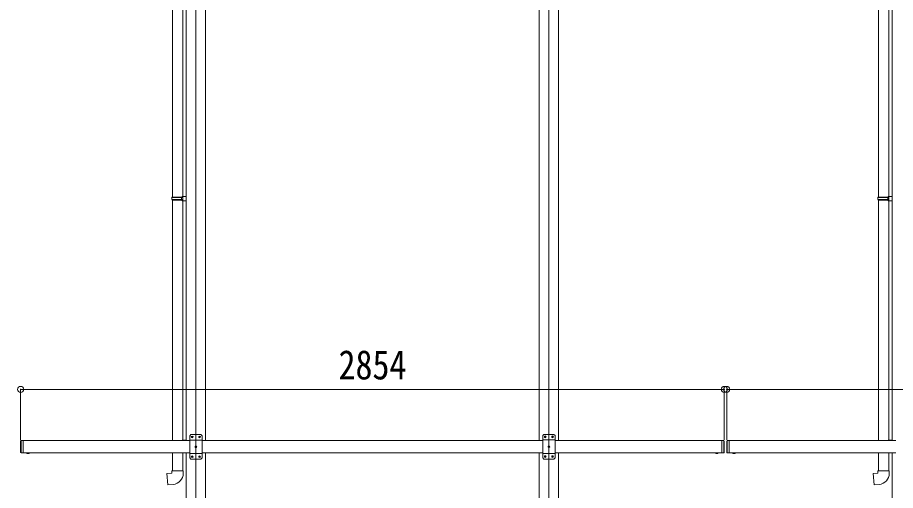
# Model space of a CAD drawing. Units: millimetres at full size; details may follow other scales. Extents: x -6988 to 7066, y -4877 to 4823.
# Drawn here: x -225 to 3336, y -2395 to -476 of the extents above; entities that cross this region are included whole.
import ezdxf
from ezdxf.enums import TextEntityAlignment as Align

# ---------------------------------------------------------------- set-up
doc = ezdxf.new("R2010")
doc.units = ezdxf.units.MM
doc.header["$LTSCALE"] = 25
doc.header["$PDMODE"] = 32
doc.header["$PDSIZE"] = 25
for name, color, linetype, lineweight in [('0-1_本体', 4, 'Continuous', 9), ('0-2_部品', 7, 'Continuous', 9), ('0-4_TABLE1', 3, 'Continuous', 9), ('0-5_DIM1', 3, 'Continuous', 9), ('0-8_PARTS2', 2, 'Continuous', 9), ('0-A_寸法', 6, 'Continuous', 9)]:
    doc.layers.add(name, color=color, linetype=linetype, lineweight=lineweight)
doc.styles.add('ＭＳ ゴシック', font='')
doc.styles.get('ＭＳ ゴシック').set_extended_font_data('MS Gothic')

msp = doc.modelspace()

# ---------------------------------------------------------------- linework, layer by layer
at = {"layer": '0-1_本体'}
for p, q in [((458.55, 194.93), (458.55, -2192.53)), ((537.55, 194.93), (537.55, -2192.53)), ((1890.45, 194.93), (1890.45, -2192.53)), ((1969.45, 194.93), (1969.45, -2192.53)), ((3322.66, 194.93), (3322.66, -2192.53)), ((458.55, -2242.53), (458.55, -2967.53)), ((537.55, -2242.53), (537.55, -2967.53)), ((1890.45, -2242.53), (1890.45, -2967.53)), ((1969.45, -2242.53), (1969.45, -2967.53)), ((3322.66, -2242.53), (3322.66, -2967.53))]:
    msp.add_line(p, q, dxfattribs=at)
at = {"layer": '0-2_部品'}
for p, q in [((402.66, -117.59), (402.66, -1204.77)), ((444.66, -120.15), (444.66, -1202.22)), ((3266.66, -117.59), (3266.66, -1204.77)), ((3308.66, -120.15), (3308.66, -1202.22)), ((400.66, -1206.77), (401.66, -1204.77)), ((400.66, -1206.77), (444.66, -1206.77)), ((400.66, -1206.77), (400.66, -1214.77)), ((401.66, -1204.77), (444.66, -1204.77)), ((440.18, -1206.77), (439.75, -1204.77)), ((442.66, -1202.27), (458.66, -1201.8)), ((442.66, -1204.27), (442.66, -1202.27)), ((442.66, -1204.27), (444.66, -1204.27)), ((458.66, -1201.8), (458.66, -1219.74)), ((3264.66, -1206.77), (3265.66, -1204.77)), ((3264.66, -1206.77), (3308.66, -1206.77)), ((3264.66, -1206.77), (3264.66, -1214.77)), ((3265.66, -1204.77), (3308.66, -1204.77)), ((3304.18, -1206.77), (3303.75, -1204.77)), ((3306.66, -1202.27), (3322.66, -1201.8)), ((3306.66, -1204.27), (3306.66, -1202.27)), ((3306.66, -1204.27), (3308.66, -1204.27)), ((3322.66, -1201.8), (3322.66, -1219.74)), ((400.66, -1214.77), (444.66, -1214.77)), ((400.66, -1214.77), (401.66, -1216.77)), ((401.66, -1216.77), (444.66, -1216.77)), ((402.66, -1216.77), (402.66, -2192.53)), ((442.66, -1219.27), (442.66, -1217.27)), ((442.66, -1219.27), (458.66, -1219.74)), ((444.66, -1219.33), (444.63, -2190.38)), ((3264.66, -1214.77), (3308.66, -1214.77)), ((3264.66, -1214.77), (3265.66, -1216.77)), ((3265.66, -1216.77), (3308.66, -1216.77)), ((3266.66, -1216.77), (3266.66, -2192.53)), ((3306.66, -1219.27), (3306.66, -1217.27)), ((3306.66, -1219.27), (3322.66, -1219.74)), ((3308.66, -1219.33), (3308.63, -2190.38)), ((442.66, -2190.43), (458.66, -2189.96)), ((442.66, -2192.43), (442.66, -2190.43)), ((442.66, -2192.43), (444.66, -2192.43)), ((444.66, -2192.53), (444.66, -2192.43)), ((3306.66, -2190.43), (3322.66, -2189.96)), ((3306.66, -2192.43), (3306.66, -2190.43)), ((3306.66, -2192.43), (3308.66, -2192.43)), ((3308.66, -2192.53), (3308.66, -2192.43)), ((402.66, -2242.53), (402.66, -2314.93)), ((444.66, -2242.53), (444.66, -2314.93)), ((3266.66, -2242.53), (3266.66, -2314.93)), ((3308.66, -2242.53), (3308.66, -2314.93)), ((400.66, -2314.93), (446.66, -2314.93)), ((400.66, -2324.93), (400.66, -2314.93)), ((446.66, -2314.93), (446.66, -2325.85)), ((3264.66, -2314.93), (3310.66, -2314.93)), ((3264.66, -2324.93), (3264.66, -2314.93)), ((3310.66, -2314.93), (3310.66, -2325.85))]:
    msp.add_line(p, q, dxfattribs=at)
for points in [[(440.18, -1206.77), (440.18, -1214.77), (439.75, -1216.77)], [(442.66, -1217.27), (444.66, -1217.27), (444.66, -1204.27)], [(3304.18, -1206.77), (3304.18, -1214.77), (3303.75, -1216.77)], [(3306.66, -1217.27), (3308.66, -1217.27), (3308.66, -1204.27)], [(405.58, -2370.68), (384.74, -2372.5), (380.73, -2326.68), (400.66, -2324.93)], [(3269.58, -2370.68), (3248.74, -2372.5), (3244.73, -2326.68), (3264.66, -2324.93)]]:
    msp.add_lwpolyline(points, dxfattribs=at)
for centre in [(401.66, -2325.85), (3265.66, -2325.85)]:
    msp.add_arc(centre, 45, 275, 0, dxfattribs=at)
at = {"layer": '0-4_TABLE1'}
for p, q in [((473.05, -2192.53), (-202.95, -2192.53)), ((1904.95, -2192.53), (523.05, -2192.53)), ((2631.05, -2192.53), (1954.95, -2192.53)), ((2661.05, -2192.53), (3337.16, -2192.53)), ((473.05, -2242.53), (-202.95, -2242.53)), ((1904.95, -2242.53), (523.05, -2242.53)), ((2631.05, -2242.53), (1954.95, -2242.53)), ((2661.05, -2242.53), (3337.16, -2242.53))]:
    msp.add_line(p, q, dxfattribs=at)
at = {"layer": '0-5_DIM1'}
for p, q in [((477.95, -2168.06), (472.95, -2173.06)), ((477.95, -2168.06), (517.95, -2168.06)), ((517.95, -2168.06), (522.95, -2173.06)), ((1909.95, -2167.53), (1904.95, -2172.53)), ((1909.95, -2167.53), (1949.95, -2167.53)), ((1949.95, -2167.53), (1954.95, -2172.53)), ((-212.95, -2194.53), (-210.95, -2192.53)), ((-212.95, -2194.53), (-212.95, -2240.53)), ((-210.95, -2192.53), (-210.95, -2242.53)), ((-202.95, -2192.53), (-210.95, -2192.53)), ((-202.95, -2192.53), (-202.95, -2242.53)), ((472.95, -2263.06), (472.95, -2173.06)), ((472.95, -2190.76), (522.95, -2190.76)), ((481.69, -2178.48), (480.85, -2178.48)), ((484.21, -2177.64), (485.05, -2177.64)), ((511.69, -2178.48), (510.85, -2178.48)), ((514.21, -2177.64), (515.05, -2177.64)), ((522.95, -2173.06), (522.95, -2263.06)), ((1810.15, -2192.53), (1810.15, -2192.43)), ((1904.95, -2262.53), (1904.95, -2172.53)), ((1904.95, -2190.23), (1954.95, -2190.23)), ((1913.69, -2177.95), (1912.85, -2177.95)), ((1916.21, -2177.11), (1917.05, -2177.11)), ((1943.69, -2177.95), (1942.85, -2177.95)), ((1946.21, -2177.11), (1947.05, -2177.11)), ((1954.95, -2172.53), (1954.95, -2262.53)), ((2631.05, -2192.53), (2631.05, -2242.53)), ((2639.05, -2192.53), (2639.05, -2242.53)), ((2641.05, -2194.53), (2641.05, -2240.53)), ((2651.05, -2194.53), (2651.05, -2240.53)), ((2653.05, -2192.53), (2653.05, -2242.53)), ((2661.05, -2192.53), (2661.05, -2242.53)), ((-212.95, -2240.53), (-210.95, -2242.53)), ((-202.95, -2242.53), (-210.95, -2242.53)), ((-177.05, -2242.53), (-188.85, -2242.53)), ((-188.85, -2242.53), (-188.85, -2243.04)), ((-177.05, -2243.04), (-188.85, -2243.04)), ((-180.45, -2242.53), (-185.45, -2242.53)), ((-177.05, -2242.53), (-177.05, -2243.04)), ((496.69, -2218.48), (495.85, -2218.48)), ((499.21, -2217.64), (500.05, -2217.64)), ((1928.69, -2217.95), (1927.85, -2217.95)), ((1931.21, -2217.11), (1932.05, -2217.11)), ((2605.15, -2242.53), (2616.95, -2242.53)), ((2605.15, -2242.53), (2605.15, -2243.04)), ((2605.15, -2242.53), (2616.95, -2242.53)), ((2605.15, -2242.53), (2605.15, -2243.04)), ((2605.15, -2243.04), (2616.95, -2243.04)), ((2605.15, -2243.04), (2616.95, -2243.04)), ((2608.55, -2242.53), (2613.55, -2242.53)), ((2608.55, -2242.53), (2613.55, -2242.53)), ((2616.95, -2242.53), (2616.95, -2243.04)), ((2616.95, -2242.53), (2616.95, -2243.04)), ((2639.05, -2242.53), (2629.05, -2242.53)), ((2641.05, -2240.53), (2639.05, -2242.53)), ((2651.05, -2240.53), (2653.05, -2242.53)), ((2653.05, -2242.53), (2663.05, -2242.53)), ((2686.95, -2242.53), (2675.15, -2242.53)), ((2675.15, -2242.53), (2675.15, -2243.04)), ((2686.95, -2242.53), (2675.15, -2242.53)), ((2675.15, -2242.53), (2675.15, -2243.04)), ((2686.95, -2243.04), (2675.15, -2243.04)), ((2686.95, -2243.04), (2675.15, -2243.04)), ((2683.55, -2242.53), (2678.55, -2242.53)), ((2683.55, -2242.53), (2678.55, -2242.53)), ((2686.95, -2242.53), (2686.95, -2243.04)), ((2686.95, -2242.53), (2686.95, -2243.04)), ((472.95, -2245.36), (522.95, -2245.36)), ((477.95, -2268.06), (472.95, -2263.06)), ((517.95, -2268.06), (477.95, -2268.06)), ((481.69, -2258.48), (480.85, -2258.48)), ((484.21, -2257.64), (485.05, -2257.64)), ((511.69, -2258.48), (510.85, -2258.48)), ((514.21, -2257.64), (515.05, -2257.64)), ((517.95, -2268.06), (522.95, -2263.06)), ((1904.95, -2244.83), (1954.95, -2244.83)), ((1909.95, -2267.53), (1904.95, -2262.53)), ((1949.95, -2267.53), (1909.95, -2267.53)), ((1913.69, -2257.95), (1912.85, -2257.95)), ((1916.21, -2257.11), (1917.05, -2257.11)), ((1943.69, -2257.95), (1942.85, -2257.95)), ((1946.21, -2257.11), (1947.05, -2257.11)), ((1949.95, -2267.53), (1954.95, -2262.53))]:
    msp.add_line(p, q, dxfattribs=at)
for points in [[(480.85, -2178.48), (480.85, -2177.64), (481.69, -2177.64)], [(482.53, -2176.8), (482.53, -2175.96), (483.37, -2175.96), (483.37, -2176.8)], [(483.37, -2179.32), (483.37, -2180.16), (482.53, -2180.16), (482.53, -2179.32)], [(485.05, -2177.64), (485.05, -2178.48), (484.21, -2178.48)], [(510.85, -2178.48), (510.85, -2177.64), (511.69, -2177.64)], [(512.53, -2176.8), (512.53, -2175.96), (513.37, -2175.96), (513.37, -2176.8)], [(513.37, -2179.32), (513.37, -2180.16), (512.53, -2180.16), (512.53, -2179.32)], [(515.05, -2177.64), (515.05, -2178.48), (514.21, -2178.48)], [(1912.85, -2177.95), (1912.85, -2177.11), (1913.69, -2177.11)], [(1914.53, -2176.27), (1914.53, -2175.43), (1915.37, -2175.43), (1915.37, -2176.27)], [(1915.37, -2178.79), (1915.37, -2179.63), (1914.53, -2179.63), (1914.53, -2178.79)], [(1917.05, -2177.11), (1917.05, -2177.95), (1916.21, -2177.95)], [(1942.85, -2177.95), (1942.85, -2177.11), (1943.69, -2177.11)], [(1944.53, -2176.27), (1944.53, -2175.43), (1945.37, -2175.43), (1945.37, -2176.27)], [(1945.37, -2178.79), (1945.37, -2179.63), (1944.53, -2179.63), (1944.53, -2178.79)], [(1947.05, -2177.11), (1947.05, -2177.95), (1946.21, -2177.95)], [(2641.05, -2194.53), (2639.05, -2192.53), (2629.05, -2192.53)], [(2651.05, -2194.53), (2653.05, -2192.53), (2663.05, -2192.53)], [(-185.4, -2245.25), (-184.1, -2242.58), (-182.95, -2241.97)], [(-180.5, -2245.25), (-181.8, -2242.58), (-182.95, -2241.97)], [(495.85, -2218.48), (495.85, -2217.64), (496.69, -2217.64)], [(497.53, -2216.8), (497.53, -2215.96), (498.37, -2215.96), (498.37, -2216.8)], [(498.37, -2219.32), (498.37, -2220.16), (497.53, -2220.16), (497.53, -2219.32)], [(500.05, -2217.64), (500.05, -2218.48), (499.21, -2218.48)], [(1927.85, -2217.95), (1927.85, -2217.11), (1928.69, -2217.11)], [(1929.53, -2216.27), (1929.53, -2215.43), (1930.37, -2215.43), (1930.37, -2216.27)], [(1930.37, -2218.79), (1930.37, -2219.63), (1929.53, -2219.63), (1929.53, -2218.79)], [(1932.05, -2217.11), (1932.05, -2217.95), (1931.21, -2217.95)], [(2608.6, -2245.25), (2609.9, -2242.58), (2611.05, -2241.97)], [(2608.6, -2245.25), (2609.9, -2242.58), (2611.05, -2241.97)], [(2613.5, -2245.25), (2612.2, -2242.58), (2611.05, -2241.97)], [(2613.5, -2245.25), (2612.2, -2242.58), (2611.05, -2241.97)], [(2678.6, -2245.25), (2679.9, -2242.58), (2681.05, -2241.97)], [(2678.6, -2245.25), (2679.9, -2242.58), (2681.05, -2241.97)], [(2683.5, -2245.25), (2682.2, -2242.58), (2681.05, -2241.97)], [(2683.5, -2245.25), (2682.2, -2242.58), (2681.05, -2241.97)], [(480.85, -2258.48), (480.85, -2257.64), (481.69, -2257.64)], [(482.53, -2256.8), (482.53, -2255.96), (483.37, -2255.96), (483.37, -2256.8)], [(483.37, -2259.32), (483.37, -2260.16), (482.53, -2260.16), (482.53, -2259.32)], [(485.05, -2257.64), (485.05, -2258.48), (484.21, -2258.48)], [(510.85, -2258.48), (510.85, -2257.64), (511.69, -2257.64)], [(512.53, -2256.8), (512.53, -2255.96), (513.37, -2255.96), (513.37, -2256.8)], [(513.37, -2259.32), (513.37, -2260.16), (512.53, -2260.16), (512.53, -2259.32)], [(515.05, -2257.64), (515.05, -2258.48), (514.21, -2258.48)], [(1912.85, -2257.95), (1912.85, -2257.11), (1913.69, -2257.11)], [(1914.53, -2256.27), (1914.53, -2255.43), (1915.37, -2255.43), (1915.37, -2256.27)], [(1915.37, -2258.79), (1915.37, -2259.63), (1914.53, -2259.63), (1914.53, -2258.79)], [(1917.05, -2257.11), (1917.05, -2257.95), (1916.21, -2257.95)], [(1942.85, -2257.95), (1942.85, -2257.11), (1943.69, -2257.11)], [(1944.53, -2256.27), (1944.53, -2255.43), (1945.37, -2255.43), (1945.37, -2256.27)], [(1945.37, -2258.79), (1945.37, -2259.63), (1944.53, -2259.63), (1944.53, -2258.79)], [(1947.05, -2257.11), (1947.05, -2257.95), (1946.21, -2257.95)]]:
    msp.add_lwpolyline(points, dxfattribs=at)
for centre in [(482.95, -2178.06), (512.95, -2178.06), (1914.95, -2177.53), (1944.95, -2177.53), (497.95, -2218.06), (1929.95, -2217.53), (482.95, -2258.06), (512.95, -2258.06), (1914.95, -2257.53), (1944.95, -2257.53)]:
    msp.add_circle(centre, 3.5, dxfattribs=at)
for centre, radius, start, end in [((481.69, -2176.8), 0.84, 270, 0), ((481.69, -2179.32), 0.84, 0, 90), ((484.21, -2176.8), 0.84, 180, 270), ((484.21, -2179.32), 0.84, 90, 180), ((511.69, -2176.8), 0.84, 270, 0), ((511.69, -2179.32), 0.84, 0, 90), ((514.21, -2176.8), 0.84, 180, 270), ((514.21, -2179.32), 0.84, 90, 180), ((1913.69, -2176.27), 0.84, 270, 0), ((1913.69, -2178.79), 0.84, 0, 90), ((1916.21, -2176.27), 0.84, 180, 270), ((1916.21, -2178.79), 0.84, 90, 180), ((1943.69, -2176.27), 0.84, 270, 0), ((1943.69, -2178.79), 0.84, 0, 90), ((1946.21, -2176.27), 0.84, 180, 270), ((1946.21, -2178.79), 0.84, 90, 180), ((-182.95, -2237.61), 8.02, 222.61678, 317.38322), ((496.69, -2216.8), 0.84, 270, 0), ((496.69, -2219.32), 0.84, 0, 90), ((499.21, -2216.8), 0.84, 180, 270), ((499.21, -2219.32), 0.84, 90, 180), ((1928.69, -2216.27), 0.84, 270, 0), ((1928.69, -2218.79), 0.84, 0, 90), ((1931.21, -2216.27), 0.84, 180, 270), ((1931.21, -2218.79), 0.84, 90, 180), ((2611.05, -2237.61), 8.02, 222.61678, 317.38322), ((2611.05, -2237.61), 8.02, 222.61678, 317.38322), ((2681.05, -2237.61), 8.02, 222.61678, 317.38322), ((2681.05, -2237.61), 8.02, 222.61678, 317.38322), ((481.69, -2256.8), 0.84, 270, 0), ((481.69, -2259.32), 0.84, 0, 90), ((484.21, -2256.8), 0.84, 180, 270), ((484.21, -2259.32), 0.84, 90, 180), ((511.69, -2256.8), 0.84, 270, 0), ((511.69, -2259.32), 0.84, 0, 90), ((514.21, -2256.8), 0.84, 180, 270), ((514.21, -2259.32), 0.84, 90, 180), ((1913.69, -2256.27), 0.84, 270, 0), ((1913.69, -2258.79), 0.84, 0, 90), ((1916.21, -2256.27), 0.84, 180, 270), ((1916.21, -2258.79), 0.84, 90, 180), ((1943.69, -2256.27), 0.84, 270, 0), ((1943.69, -2258.79), 0.84, 0, 90), ((1946.21, -2256.27), 0.84, 180, 270), ((1946.21, -2258.79), 0.84, 90, 180)]:
    msp.add_arc(centre, radius, start, end, dxfattribs=at)
at = {"layer": '0-8_PARTS2'}
for p, q in [((498.05, 624.63), (498.05, -3038.82)), ((1930.05, 624.63), (1930.05, -3038.82))]:
    msp.add_line(p, q, dxfattribs=at)
at = {"layer": '0-A_寸法'}
for p, q in [((-212.95, -1985.22), (-212.95, -2189.85)), ((2641.05, -1985.22), (-212.95, -1985.22)), ((2641.05, -1985.22), (2641.05, -2189.85)), ((2651.05, -1985.22), (2651.05, -2189.85)), ((2651.05, -1985.22), (5505.05, -1985.22))]:
    msp.add_line(p, q, dxfattribs=at)
for p in [(-212.95, -1985.22), (2641.05, -1985.22), (2651.05, -1985.22)]:
    msp.add_point(p, dxfattribs=at)

# ---------------------------------------------------------------- texts
at = {"layer": '0-A_寸法', "color": 7, "style": 'ＭＳ ゴシック', "width": 0.85}
msp.add_text('2854', height=119.1, dxfattribs=at).set_placement((1076.55, -1980.22), align=Align.BOTTOM_LEFT)

doc.saveas('drawing.dxf')
